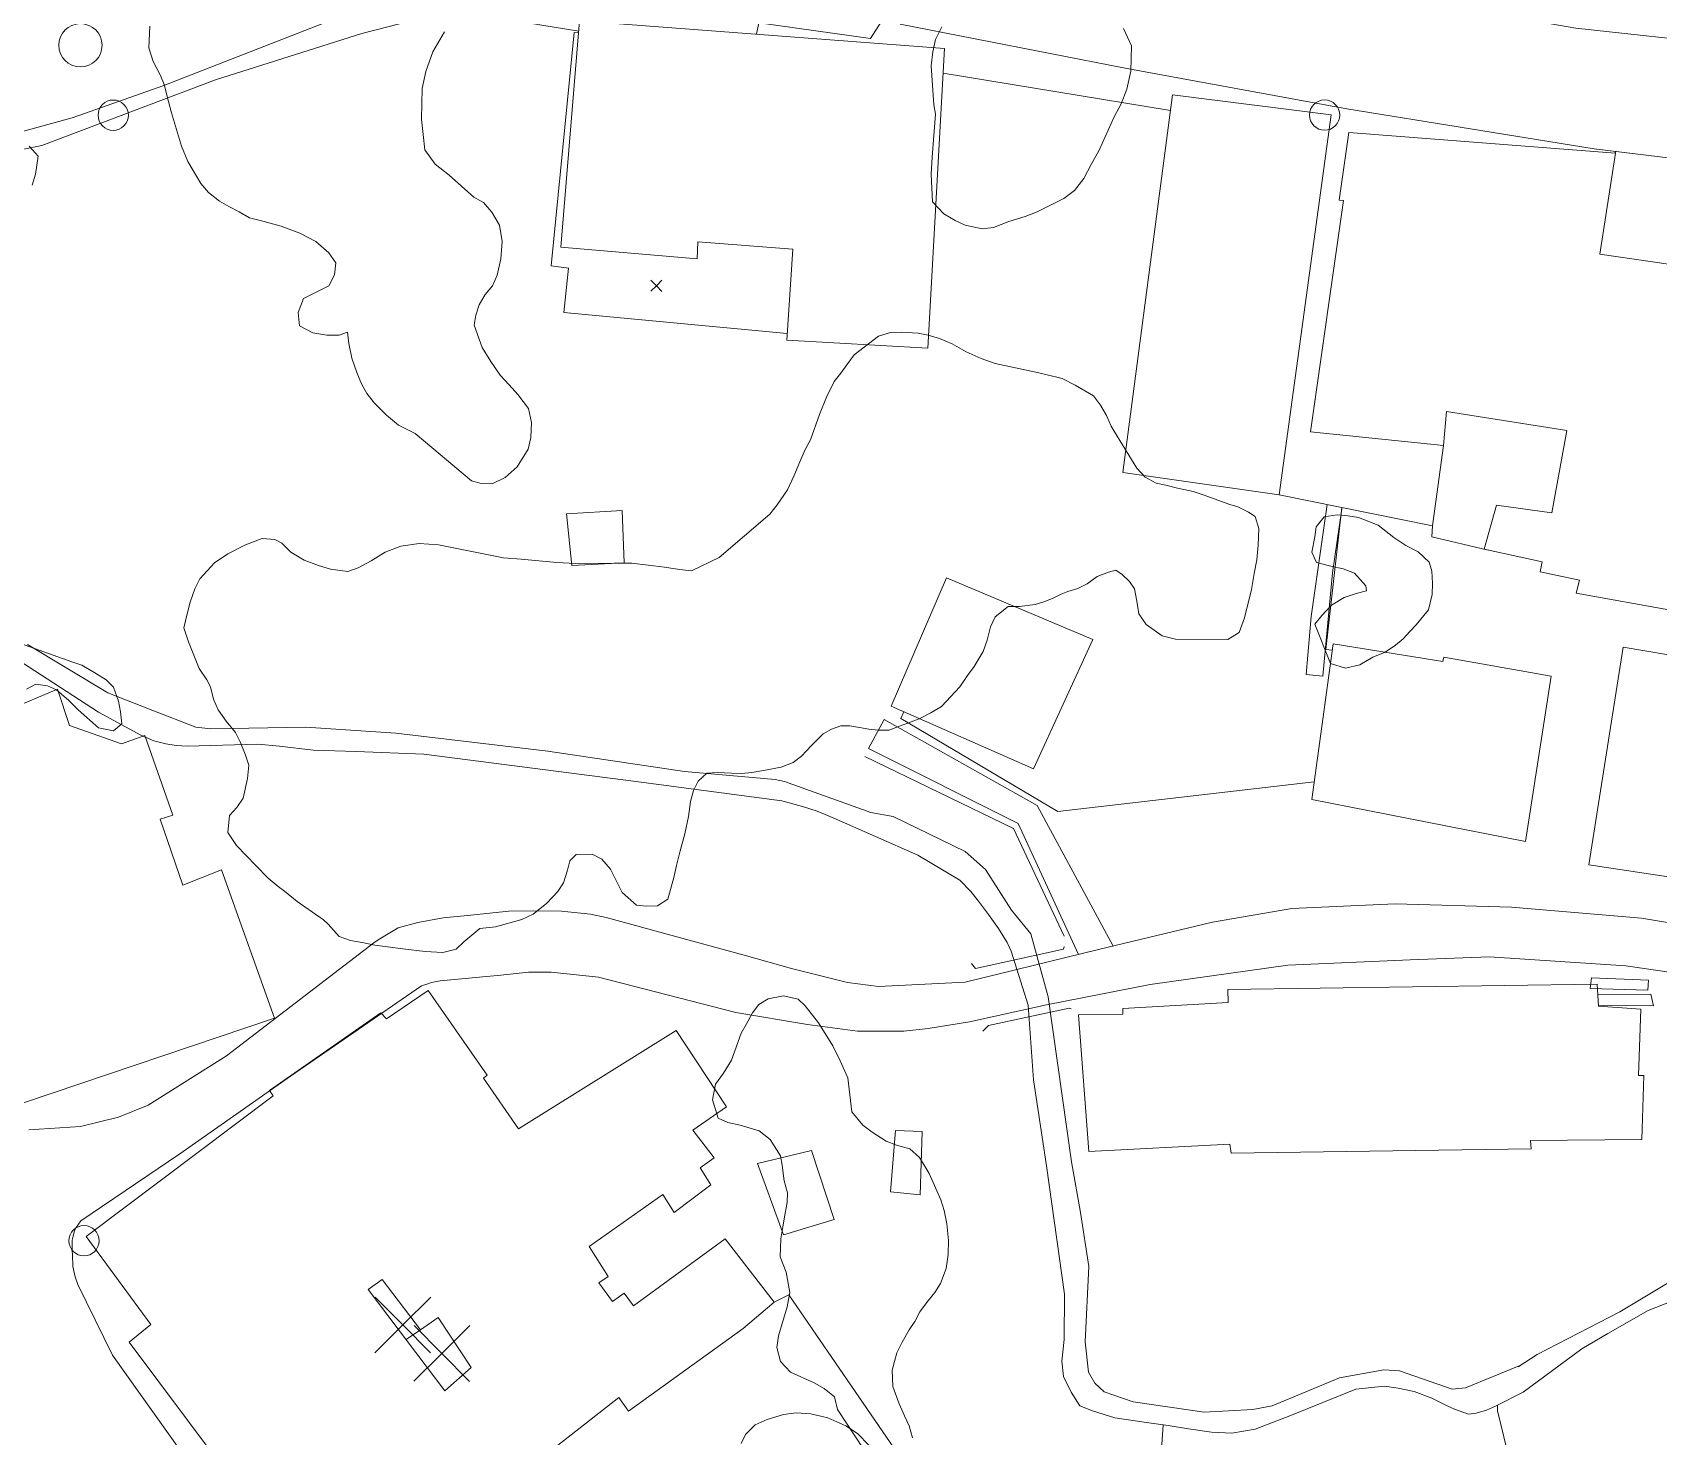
# Model space of a CAD drawing. Header units: metres. Extents: x 4652992 to 4879070, y 2074171 to 2309877.
# Drawn here: x 4654410.6 to 4654493.2, y 2308256 to 2308327.3 of the extents above; entities that cross this region are included whole.
import ezdxf

# ---------------------------------------------------------------- set-up
doc = ezdxf.new("R2010")
doc.units = ezdxf.units.M
doc.header["$MEASUREMENT"] = 0
doc.linetypes.add('DGN Style 2', pattern=[66.27138, 39.762828, -26.508552])
doc.linetypes.add('DGN Style 3', pattern=[92.779933, 66.271381, -26.508552])
for name, color, linetype, lineweight in [('Level 1', 2, 'Continuous', 0), ('Level 18', 5, 'Continuous', 0), ('Level 19', 38, 'DGN Style 3', 0), ('Level 2', 6, 'Continuous', 0), ('Level 28', 5, 'Continuous', 0), ('Level 30', 5, 'Continuous', 0), ('Level 31', 38, 'Continuous', 0), ('Level 35', 4, 'Continuous', 0), ('Level 37', 3, 'Continuous', 0), ('Level 39', 9, 'Continuous', 0), ('Level 40', 1, 'Continuous', 0), ('Level 45', 9, 'Continuous', 0), ('Level 54', 30, 'DGN Style 2', 0), ('Level 61', 4, 'Continuous', 0), ('Level 62', 4, 'Continuous', 0), ('Level 63', 3, 'Continuous', 0), ('Level 9', 6, 'Continuous', 0)]:
    doc.layers.add(name, color=color, linetype=linetype, lineweight=lineweight)

# ---------------------------------------------------------------- blocks, each defined once
blk = doc.blocks.new('POSTE_1')
at = {"layer": 'Level 61'}
blk.add_circle((-4.7e-05, -1.9e-05, -2.4e-05), 0.770001, dxfattribs=at)
blk = doc.blocks.new('AL_1')
at = {"layer": 'Level 45'}
blk.add_circle((2.1e-05, 1.3e-05, 3e-05), 1.100002, dxfattribs=at)
blk = doc.blocks.new('COTA_8')
at = {"layer": 'Level 63', "ltscale": 0.2}
for p, q in [((-4.5e-05, 0.000125, -0.000135), (-1.419567, -1.408332, -0.000135)), ((-1.408502, 1.419647, -0.000135), (-4.5e-05, 0.000125, -0.000135)), ((1.419477, 1.408582, -0.000135), (-4.5e-05, 0.000125, -0.000135)), ((-4.5e-05, 0.000125, -0.000135), (1.408412, -1.419397, -0.000135))]:
    blk.add_line(p, q, dxfattribs=at)
blk = doc.blocks.new('COTA_10')
at = {"layer": 'Level 39'}
for p, q in [((-1.408444, 1.419518, 3.9e-05), (1.3e-05, -4e-06, 3.9e-05)), ((1.419535, 1.408453, 3.9e-05), (1.3e-05, -4e-06, 3.9e-05)), ((1.3e-05, -4e-06, 3.9e-05), (-1.419509, -1.408461, 3.9e-05)), ((1.3e-05, -4e-06, 3.9e-05), (1.40847, -1.419526, 3.9e-05))]:
    blk.add_line(p, q, dxfattribs=at)

msp = doc.modelspace()

# ---------------------------------------------------------------- linework, layer by layer
at = {"layer": 'Level 1'}
for points in [[(4654480.702823, 2308228.597108, 1338.96834), (4654483.005941, 2308235.2094, 1337.90834), (4654485.690096, 2308242.088822, 1336.94834), (4654486.463553, 2308245.049166, 1336.42834), (4654486.661526, 2308246.207609, 1336.14834), (4654486.767311, 2308247.924126, 1336.06834), (4654486.701715, 2308249.707642, 1336.06834), (4654485.517423, 2308255.319167, 1335.90834), (4654485.030638, 2308257.330182, 1334.80834), (4654485.023716, 2308257.62192, 1334.40834)], [(4654469.031178, 2308235.574856, 1341.804459), (4654468.023043, 2308240.618798, 1338.984459), (4654467.651679, 2308243.595794, 1337.484459), (4654467.525287, 2308246.076259, 1336.664459), (4654467.677832, 2308251.396235, 1335.104459), (4654468.035167, 2308256.620078, 1334.21521)]]:
    msp.add_polyline3d(points, dxfattribs=at)
at = {"layer": 'Level 18', "color": 30}
for points in [[(4654438.935502, 2308335.321502, 1338.295806), (4654445.561762, 2308334.543888, 1339.118796), (4654461.002048, 2308332.693297, 1340.315642), (4654475.330747, 2308329.931302, 1341.175642), (4654489.005995, 2308327.54099, 1341.915642), (4654496.771142, 2308326.700322, 1342.495642), (4654502.102105, 2308326.516146, 1342.955642), (4654503.891824, 2308326.850697, 1343.235642), (4654506.2825, 2308327.942988, 1343.755642), (4654507.317644, 2308328.903663, 1343.955642), (4654507.712504, 2308329.285796, 1344.135642), (4654508.235772, 2308330.261938, 1344.195642), (4654508.388737, 2308330.897329, 1344.315642), (4654508.434962, 2308331.400062, 1344.395642), (4654508.450368, 2308332.049121, 1344.435642), (4654508.405099, 2308332.850846, 1344.535642), (4654505.964445, 2308340.118457, 1346.116663), (4654502.177823, 2308347.855563, 1347.293845), (4654498.106123, 2308358.157361, 1348.349607), (4654496.64682, 2308364.276012, 1348.806929), (4654496.08148, 2308367.650608, 1349.353385)], [(4654431.209538, 2308330.080426, 1337.546035), (4654417.267125, 2308324.629242, 1335.196035), (4654412.60824, 2308323.002034, 1334.676035), (4654409.83243, 2308322.229518, 1334.476035)], [(4654500.082498, 2308320.181635, 1342.676035), (4654489.942679, 2308321.415501, 1341.836035), (4654477.371346, 2308323.444172, 1341.266035), (4654466.116481, 2308325.523848, 1340.616035), (4654454.67101, 2308327.751926, 1339.956035)], [(4654428.156847, 2308281.247108, 1337.414571), (4654429.168358, 2308281.862779, 1337.414571), (4654430.173147, 2308282.130832, 1337.444571), (4654431.458983, 2308282.362618, 1337.484571), (4654432.703622, 2308282.479027, 1337.474571), (4654434.794241, 2308282.710975, 1337.494571), (4654436.023356, 2308282.722081, 1337.474571), (4654437.464711, 2308282.703741, 1337.464571), (4654438.939497, 2308282.554215, 1337.324571), (4654439.745471, 2308282.383481, 1337.284571), (4654446.868335, 2308280.432484, 1336.284571)], [(4654410.414913, 2308271.594657, 1336.966035), (4654413.037913, 2308271.767727, 1337.066035), (4654414.960433, 2308272.236356, 1337.166035), (4654416.47966, 2308272.860123, 1337.326035), (4654420.447319, 2308275.352324, 1337.476035), (4654427.93227, 2308281.097365, 1337.396035), (4654428.156847, 2308281.247108, 1337.414571)], [(4654446.33485, 2308277.567001, 1336.374571), (4654439.355134, 2308279.348902, 1337.268937), (4654436.950192, 2308279.60239, 1337.358937), (4654435.788988, 2308279.615679, 1337.388937), (4654434.393601, 2308279.453639, 1337.398937), (4654431.306853, 2308279.168986, 1337.488937), (4654430.871923, 2308279.074964, 1337.538937), (4654430.635054, 2308278.993281, 1337.558937), (4654430.350125, 2308278.906266, 1337.578937), (4654423.702336, 2308274.322122, 1337.603512), (4654418.073899, 2308270.375519, 1337.549822), (4654413.053501, 2308266.971277, 1337.299822), (4654412.816329, 2308266.64145, 1337.299822), (4654412.726326, 2308266.482117, 1337.299822), (4654412.654828, 2308266.194759, 1337.329822), (4654412.617958, 2308265.993144, 1337.329822), (4654412.601835, 2308265.779378, 1337.339822), (4654412.613322, 2308265.443415, 1337.349822), (4654412.620334, 2308265.26353, 1337.379822), (4654412.648981, 2308264.652455, 1337.479822), (4654412.754496, 2308264.141444, 1337.569822), (4654412.899565, 2308263.738401, 1337.649822), (4654414.660117, 2308260.154264, 1338.079822), (4654418.209765, 2308255.159519, 1338.379822)]]:
    msp.add_polyline3d(points, dxfattribs=at)
at = {"layer": 'Level 19', "linetype": 'DGN Style 3'}
for points in [[(4654500.004666, 2308281.066612, 1337.523396), (4654492.345795, 2308282.355942, 1337.296345), (4654485.740744, 2308282.913579, 1336.843811), (4654479.819122, 2308283.083592, 1336.530942), (4654474.581458, 2308282.838248, 1336.014857), (4654470.551774, 2308282.146494, 1335.782935), (4654464.817473, 2308280.770501, 1335.721695), (4654457.97596, 2308279.105208, 1335.630739), (4654453.583176, 2308278.880137, 1335.66814), (4654451.997119, 2308279.081021, 1335.72814), (4654449.16439, 2308279.790571, 1335.961415), (4654446.868335, 2308280.432484, 1336.284571)], [(4654493.981081, 2308279.574987, 1337.283022), (4654491.551496, 2308279.935111, 1337.193022), (4654484.619534, 2308280.382188, 1336.763022), (4654480.580126, 2308280.239332, 1336.563022), (4654474.373749, 2308279.959449, 1336.013022), (4654467.386096, 2308278.977712, 1335.753022), (4654462.106116, 2308277.943175, 1335.658022), (4654458.206191, 2308277.088777, 1335.638022), (4654456.104163, 2308276.742319, 1335.693022), (4654454.86941, 2308276.604139, 1335.658022), (4654453.741072, 2308276.61032, 1335.668022), (4654452.511983, 2308276.602914, 1335.688022), (4654449.973384, 2308276.946722, 1335.923022), (4654446.33485, 2308277.567001, 1336.348022)]]:
    msp.add_polyline3d(points, dxfattribs=at)
at = {"layer": 'Level 2'}
for points in [[(4654477.833245, 2308258.433518, 1334.611475), (4654474.472664, 2308257.082637, 1334.53), (4654472.716787, 2308256.39575, 1334.43), (4654471.521046, 2308256.188539, 1334.41), (4654470.489113, 2308256.250342, 1334.3), (4654469.331324, 2308256.415088, 1334.27), (4654468.300263, 2308256.584894, 1334.22), (4654467.193297, 2308256.731813, 1334.2), (4654465.592066, 2308256.982478, 1334.14), (4654464.447364, 2308257.325211, 1334.13), (4654463.801506, 2308257.590441, 1334.11), (4654463.373115, 2308258.277611, 1334.11), (4654462.982021, 2308259.075478, 1334.1), (4654462.892154, 2308259.848142, 1334.1), (4654463.011683, 2308260.945003, 1334.1), (4654463.028911, 2308263.258314, 1334.1), (4654462.120017, 2308269.766876, 1334), (4654461.454958, 2308274.145289, 1333.91), (4654461.179683, 2308277.924344, 1333.79), (4654460.310683, 2308280.670752, 1333.67), (4654460.110447, 2308281.12007, 1333.61), (4654459.676384, 2308281.826248, 1333.6), (4654459.162271, 2308282.537297, 1333.59), (4654458.652302, 2308283.220589, 1333.54), (4654458.268843, 2308283.701683, 1333.47), (4654457.712851, 2308284.27579, 1333.36), (4654455.57985, 2308285.552341, 1333), (4654451.273257, 2308287.452883, 1332.89), (4654450.459009, 2308287.783369, 1332.84), (4654449.709543, 2308288.021504, 1332.81), (4654448.663432, 2308288.311087, 1332.8), (4654441.134313, 2308289.310438, 1332.7), (4654430.471699, 2308290.678705, 1332.7), (4654427.032658, 2308290.81279, 1332.7), (4654424.856937, 2308290.881899, 1332.7), (4654423.14671, 2308291.078726, 1332.7), (4654422.036145, 2308291.189712, 1332.7), (4654418.464469, 2308291.083999, 1332.68), (4654417.892156, 2308291.11979, 1332.63), (4654417.364226, 2308291.202257, 1332.63), (4654416.757856, 2308291.352694, 1332.63), (4654416.095756, 2308291.64872, 1332.58), (4654413.950868, 2308292.81631, 1332), (4654409.415277, 2308295.759366, 1331.98)], [(4654486.212602, 2308259.648421, 1334.812468), (4654483.400481, 2308258.492025, 1334.656638), (4654482.722327, 2308258.42887, 1334.656638), (4654480.050658, 2308259.354381, 1334.640624), (4654479.258188, 2308259.410471, 1334.640624), (4654476.992745, 2308259.010753, 1334.587384), (4654473.580175, 2308257.579748, 1334.491597), (4654472.601598, 2308257.396968, 1334.491597), (4654470.116967, 2308257.266891, 1334.294975), (4654466.521314, 2308257.790233, 1334.184178), (4654465.042101, 2308258.299834, 1334.184178), (4654464.571366, 2308258.738281, 1334.105919), (4654464.253498, 2308259.290507, 1334.105919), (4654464.081599, 2308260.829695, 1334.105919), (4654464.257536, 2308264.655358, 1334.092579), (4654463.835662, 2308267.39733, 1334.039314), (4654463.385125, 2308269.979619, 1334), (4654462.196696, 2308278.357297, 1333.763084), (4654461.321106, 2308281.54755, 1333.609351), (4654460.332824, 2308282.749295, 1333.609351), (4654459.01687, 2308284.827476, 1333.528122), (4654457.978768, 2308285.734469, 1333), (4654454.318399, 2308287.506211, 1332.94573), (4654453.184148, 2308287.720994, 1332.94573), (4654448.809043, 2308289.288501, 1332.80256), (4654448.330942, 2308289.389492, 1332.80256), (4654443.71577, 2308289.805658, 1332.736358), (4654436.778138, 2308290.834447, 1332.7), (4654429.053749, 2308291.748968, 1332.7), (4654424.476818, 2308292.047745, 1332.7), (4654419.657886, 2308291.958412, 1332.688138), (4654418.890601, 2308292.055325, 1332.688138), (4654416.707987, 2308292.893153, 1332.577143), (4654414.422938, 2308293.793058, 1332), (4654410.345416, 2308296.254631, 1331.982125)], [(4654496.554744, 2308266.0642, 1335.366437), (4654496.391295, 2308265.64208, 1335.366437), (4654495.887922, 2308265.125751, 1335.366437), (4654495.310369, 2308264.802472, 1335.366437), (4654491.236969, 2308262.356306, 1335), (4654487.044371, 2308260.182958, 1334.812468), (4654486.072862, 2308259.558617, 1334.812468)], [(4654495.108349, 2308262.671786, 1335.055283), (4654494.771694, 2308263.016605, 1335), (4654493.936507, 2308262.918107, 1334.97), (4654492.681655, 2308262.423724, 1334.95), (4654490.635023, 2308261.255506, 1334.87), (4654489.310128, 2308260.47259, 1334.840624)], [(4654489.310128, 2308260.47259, 1334.840624), (4654486.32922, 2308258.278096, 1334.770624), (4654484.925458, 2308257.572533, 1334.710624), (4654484.465066, 2308257.363154, 1334.710624), (4654483.943911, 2308257.218542, 1334.670624), (4654483.546192, 2308257.160982, 1334.640624), (4654482.84158, 2308257.409713, 1334.640624), (4654482.392216, 2308257.623217, 1334.640624), (4654481.697307, 2308257.978723, 1334.640624), (4654480.790415, 2308258.307726, 1334.640624), (4654479.98294, 2308258.483914, 1334.640624), (4654479.279972, 2308258.58775, 1334.640624), (4654477.833245, 2308258.433518, 1334.611475)]]:
    msp.add_polyline3d(points, dxfattribs=at)
at = {"layer": 'Level 28'}
msp.add_line((4654462.979264, 2308280.804277, 1335.60021), (4654463.015244, 2308280.878143, 1335.62021), dxfattribs=at)
for points in [[(4654463.009963, 2308280.915014, 1335.65521), (4654462.970337, 2308280.772073, 1335.64521), (4654458.500498, 2308279.794358, 1335.67521), (4654458.30325, 2308280.04957, 1335.67021)], [(4654458.873817, 2308276.60705, 1335.75021), (4654459.163688, 2308276.890996, 1335.71021), (4654463.26797, 2308277.771539, 1335.71021), (4654463.367095, 2308277.742777, 1335.71021)]]:
    msp.add_polyline3d(points, dxfattribs=at)
at = {"layer": 'Level 30', "color": 1}
for points in [[(4654438.389827, 2308327.929421, 1343.330306), (4654456.933635, 2308326.514246, 1343.270306), (4654456.077275, 2308311.297152, 1343.280306), (4654448.916576, 2308311.699058, 1343.340306), (4654449.225242, 2308316.32652, 1343.460306), (4654444.393071, 2308316.704629, 1343.470306), (4654444.364597, 2308315.838453, 1343.370306), (4654437.432119, 2308316.431162, 1343.320306), (4654438.389827, 2308327.929421, 1343.330306)], [(4654475.526514, 2308307.041675, 1343.929491), (4654477.202692, 2308318.805187, 1343.969491), (4654476.98239, 2308318.821232, 1343.959491), (4654477.475678, 2308322.241721, 1343.899491), (4654491.014841, 2308321.195546, 1346.889491), (4654490.227816, 2308316.078649, 1347.119491), (4654496.393888, 2308315.169101, 1347.239491)], [(4654493.915174, 2308297.977096, 1347.129491), (4654489.021768, 2308298.846892, 1347.069491), (4654489.187091, 2308299.518374, 1346.959491), (4654487.187951, 2308299.935066, 1344.729491), (4654487.302524, 2308300.448358, 1344.849491), (4654484.348445, 2308301.083122, 1343.889491), (4654484.973772, 2308303.331236, 1343.419491), (4654487.782037, 2308302.942469, 1346.739491), (4654488.543006, 2308307.112555, 1346.919491), (4654482.426882, 2308308.072942, 1346.669491), (4654482.289571, 2308306.351009, 1344.279491), (4654475.526514, 2308307.041675, 1343.929491)], [(4654487.745619, 2308294.6419, 1341.800306), (4654486.446374, 2308286.246576, 1341.260306), (4654481.445735, 2308287.222517, 1341.060306), (4654475.588458, 2308288.372428, 1339.520306), (4654476.66933, 2308296.276925, 1339.790306), (4654482.252452, 2308295.384652, 1341.700306), (4654482.292801, 2308295.598622, 1341.710306), (4654487.745619, 2308294.6419, 1341.800306)], [(4654410.131839, 2308272.97018, 1338.589491), (4654404.192643, 2308290.555245, 1337.549491), (4654403.616953, 2308290.27514, 1337.499491), (4654402.307215, 2308294.209143, 1336.809491), (4654405.738097, 2308295.322616, 1336.629491), (4654406.877161, 2308291.8886, 1337.779491), (4654411.871712, 2308293.985217, 1337.879491), (4654412.471934, 2308292.141883, 1337.999491), (4654415.109697, 2308291.204547, 1337.739491), (4654416.307946, 2308291.623409, 1337.399491), (4654417.71733, 2308287.575536, 1337.669491), (4654417.072727, 2308287.37187, 1337.819491), (4654418.238702, 2308284.024926, 1338.669491), (4654420.200754, 2308284.800023, 1338.219491), (4654422.885781, 2308277.266023, 1338.239491), (4654410.131839, 2308272.97018, 1338.589491)], [(4654425.800704, 2308247.057933, 1341.070306), (4654415.505278, 2308260.812028, 1341.070306), (4654416.608292, 2308261.705948, 1341.340306), (4654413.317492, 2308266.181608, 1340.860306), (4654422.819771, 2308273.319943, 1342.550306), (4654422.631727, 2308273.589715, 1342.510306), (4654428.29621, 2308277.544684, 1342.300306), (4654428.577136, 2308277.239943, 1342.310306), (4654430.696457, 2308278.670413, 1342.270306), (4654433.687826, 2308274.380729, 1342.910306), (4654433.512654, 2308274.21841, 1342.920306), (4654435.281042, 2308271.644054, 1343.270306), (4654443.298391, 2308276.650428, 1340.170306), (4654445.853345, 2308272.767362, 1338.980306), (4654444.145359, 2308271.587298, 1338.980306), (4654445.226978, 2308270.177878, 1342.160306), (4654444.520072, 2308269.675595, 1342.130306), (4654445.054847, 2308268.80348, 1341.070306), (4654443.198946, 2308267.409331, 1341.100306), (4654442.624664, 2308268.3128, 1342.280306), (4654438.884465, 2308265.676185, 1342.000306), (4654439.846604, 2308264.146343, 1340.280306), (4654439.367327, 2308263.833627, 1340.470306), (4654440.069842, 2308262.880047, 1340.370306), (4654440.657968, 2308263.300098, 1340.220306), (4654441.127157, 2308262.656532, 1340.290306), (4654445.790121, 2308266.071825, 1339.190306), (4654448.283024, 2308262.853599, 1338.800306), (4654446.702792, 2308261.516183, 1340.280306), (4654440.876525, 2308257.319391, 1341.100306), (4654440.380079, 2308258.014723, 1341.200306), (4654429.371946, 2308249.385237, 1342.220306)], [(4654464.256593, 2308270.493031, 1338.570306), (4654463.736827, 2308277.443472, 1338.640306), (4654465.983762, 2308277.467966, 1338.960306), (4654465.988142, 2308277.767124, 1338.960306), (4654471.336404, 2308278.066139, 1340.100306), (4654471.319547, 2308278.72374, 1340.080306), (4654490.097073, 2308279.003824, 1341.980306), (4654490.149359, 2308277.877052, 1341.780306), (4654492.312683, 2308277.734577, 1339.050306), (4654492.189806, 2308274.351924, 1339.190306), (4654492.454728, 2308274.357399, 1341.370306), (4654492.352184, 2308271.101248, 1341.680306), (4654486.696551, 2308271.059663, 1342.310306), (4654486.74014, 2308270.627238, 1342.320306), (4654471.498748, 2308270.414214, 1339.870306), (4654471.423016, 2308270.876527, 1339.780306), (4654464.256593, 2308270.493031, 1338.570306)], [(4654431.550551, 2308258.340306, 1341.060306), (4654427.656933, 2308263.492404, 1341.060306), (4654428.368255, 2308264.004248, 1341.030306), (4654430.310899, 2308261.444484, 1340.770306), (4654431.210596, 2308262.070506, 1340.750306), (4654432.887023, 2308259.536259, 1340.740306), (4654431.550551, 2308258.340306, 1341.060306)]]:
    msp.add_polyline3d(points, dxfattribs=at)
for points in [[(4654468.512416, 2308324.162302, 1346.789491), (4654476.571491, 2308323.141512, 1346.759491), (4654473.940947, 2308303.843056, 1346.439491), (4654465.984938, 2308304.980221, 1346.569491)], [(4654461.454948, 2308289.931617, 1338.710306), (4654454.213299, 2308293.121449, 1338.890306), (4654457.030544, 2308299.63621, 1339.270306), (4654464.470189, 2308296.497162, 1339.070306)], [(4654496.526022, 2308284.024858, 1344.150306), (4654489.670937, 2308285.064068, 1344.180306), (4654491.404486, 2308296.114339, 1344.350306), (4654498.211132, 2308294.962627, 1344.280306)], [(4654447.430463, 2308269.8845, 1339.670306), (4654450.167409, 2308270.543936, 1339.150306), (4654451.323317, 2308267.052164, 1339.290306), (4654448.753617, 2308266.272684, 1339.540306)]]:
    msp.add_3dface(points, dxfattribs=at)
at = {"layer": 'Level 31'}
msp.add_3dface([(4654454.435043, 2308271.569537, 1335.715583), (4654455.790344, 2308271.515162, 1335.615583), (4654455.685714, 2308268.30344, 1337.035583), (4654454.17777, 2308268.444428, 1336.995583)], dxfattribs=at)
at = {"layer": 'Level 35'}
for p, q in [((4654468.40784, 2308323.368632, 1342.592809), (4654456.863702, 2308325.27156, 1342.292809)), ((4654430.310899, 2308261.444484, 1340.770306), (4654429.582243, 2308260.944802, 1341.060306))]:
    msp.add_line(p, q, dxfattribs=at)
at = {"layer": 'Level 35', "extrusion": (-0.0238549708147095, -0.0615021422478926, 0.9978218412453946), "elevation": -251656.97329, "flags": 128}
msp.add_lwpolyline([(3504744.933903, 3826986.780881), (3504752.758951, 3826988.14521), (3504751.810597, 3826992.149853)], dxfattribs=at)
at = {"layer": 'Level 35', "extrusion": (0.0069204404923321, -0.0004042638505047, 0.9999759717483874), "elevation": 32621.17787, "flags": 128}
msp.add_lwpolyline([(4654360.973707, 2308315.658755), (4654360.940861, 2308315.096473), (4654363.79115, 2308314.416836)], dxfattribs=at)
at = {"layer": 'Level 35', "extrusion": (-0.0552939688596718, -0.0296190910256885, 0.9980307041642345), "elevation": -324399.966084, "flags": 128}
msp.add_lwpolyline([(163037.830554, 5182699.506592), (163031.790575, 5182699.825432), (163025.008298, 5182694.883405)], dxfattribs=at)
at = {"layer": 'Level 37', "extrusion": (0.3110964792765201, -0.2441724355186745, 0.9184763482608754), "elevation": 885598.295139, "flags": 128}
msp.add_lwpolyline([(4689539.753398, -2053376.563919), (4689533.580178, -2053380.710822), (4689533.743274, -2053381.014253)], dxfattribs=at)
at = {"layer": 'Level 37'}
for points in [[(4654438.344926, 2308327.390331, 1341.705477), (4654431.884416, 2308328.452764, 1341.525477), (4654427.327845, 2308327.281431, 1339.545477), (4654419.892929, 2308324.923293, 1337.365477), (4654411.074106, 2308321.587953, 1336.005477), (4654408.468633, 2308321.071795, 1335.745477), (4654402.350211, 2308320.371786, 1335.605477), (4654400.768866, 2308319.839592, 1335.865477), (4654399.492063, 2308318.994662, 1335.805477), (4654398.940171, 2308318.259271, 1335.745477), (4654398.417073, 2308317.161207, 1335.685477), (4654397.685367, 2308315.471859, 1335.585477), (4654397.277299, 2308313.837776, 1335.565477), (4654397.084663, 2308312.685011, 1335.625477), (4654397.078541, 2308311.601139, 1335.665477), (4654397.560903, 2308309.064778, 1335.705477), (4654402.168341, 2308295.327438, 1335.785477), (4654402.665164, 2308294.325314, 1335.735583)], [(4654475.712667, 2308289.280774, 1337.769026), (4654462.694445, 2308287.759112, 1337.469026), (4654454.713599, 2308292.496545, 1336.829026), (4654454.862919, 2308292.835301, 1336.829026)], [(4654435.502938, 2308244.404186, 1339.932927), (4654436.184229, 2308245.999852, 1339.952927), (4654455.596283, 2308246.313688, 1339.172927), (4654457.25106, 2308249.212296, 1338.612927), (4654454.764607, 2308254.864877, 1337.852927), (4654449.02696, 2308263.22179, 1338.112927), (4654448.283024, 2308262.853599, 1338.052927)]]:
    msp.add_polyline3d(points, dxfattribs=at)
at = {"layer": 'Level 40', "color": 3}
for points in [[(4654430.02822, 2308306.962911, 1345.720038), (4654429.189307, 2308307.388197, 1345.680038), (4654428.583401, 2308307.887499, 1345.600038), (4654427.973244, 2308308.511227, 1345.520038), (4654427.581293, 2308308.995953, 1345.440038), (4654427.314322, 2308309.485004, 1345.320038), (4654427.066406, 2308310.062649, 1345.200038), (4654426.82059, 2308310.794252, 1345.040038), (4654426.670097, 2308311.536483, 1344.960038), (4654426.606477, 2308312.105852, 1344.880038), (4654426.170119, 2308311.951518, 1344.520038), (4654425.551564, 2308311.959416, 1344.120038), (4654424.833433, 2308312.081114, 1344.000038), (4654424.166113, 2308312.439061, 1343.960038), (4654424.09189, 2308313.103325, 1344.080038), (4654424.369305, 2308313.816402, 1344.200038), (4654425.172103, 2308314.232568, 1344.400038), (4654425.657173, 2308314.469195, 1344.480038), (4654425.932489, 2308315.028313, 1344.920038), (4654426.000202, 2308315.63154, 1344.960038), (4654425.644259, 2308316.139496, 1344.960038), (4654424.991742, 2308316.710463, 1344.880038), (4654424.182486, 2308317.129447, 1344.800038), (4654423.235546, 2308317.485043, 1344.640038), (4654422.299209, 2308317.745743, 1344.520038), (4654421.623439, 2308317.920202, 1344.480038), (4654421.098055, 2308318.217112, 1344.440038), (4654420.56632, 2308318.484491, 1344.440038), (4654420.100251, 2308318.768799, 1344.440038), (4654419.540958, 2308319.196436, 1344.440038), (4654419.142655, 2308319.65163, 1344.240038), (4654418.485832, 2308320.779364, 1343.320038), (4654418.157395, 2308321.559402, 1342.880038), (4654417.650907, 2308323.241928, 1342.320038), (4654417.498314, 2308323.830201, 1341.960038), (4654417.277903, 2308324.679929, 1341.600038), (4654417.099906, 2308325.150077, 1341.440038), (4654416.722756, 2308325.847822, 1341.320038), (4654416.500246, 2308326.543592, 1341.320038), (4654416.550951, 2308327.644524, 1341.320038)], [(4654431.531861, 2308327.364381, 1346.120038), (4654430.940969, 2308326.34734, 1346.120038), (4654430.570383, 2308325.345253, 1346.120038), (4654430.386192, 2308324.488847, 1346.040038), (4654430.358846, 2308322.919742, 1345.880038), (4654430.522147, 2308321.371892, 1345.800038), (4654431.047584, 2308320.642641, 1345.680038), (4654431.765768, 2308320.088603, 1345.640038), (4654433.011488, 2308318.959271, 1345.640038), (4654433.513566, 2308318.698193, 1345.600038), (4654433.935175, 2308318.207167, 1345.520038), (4654434.318675, 2308317.538953, 1345.520038), (4654434.450114, 2308316.708129, 1345.520038), (4654434.384553, 2308315.826519, 1345.520038), (4654434.206714, 2308314.999644, 1345.480038), (4654433.967408, 2308314.463755, 1345.480038), (4654433.592517, 2308314.018435, 1345.440038), (4654433.293895, 2308313.495149, 1345.440038), (4654433.120255, 2308312.976189, 1345.440038), (4654433.041939, 2308312.467857, 1345.440038), (4654433.448799, 2308311.33147, 1345.680038), (4654433.885263, 2308310.621122, 1345.760038), (4654434.357736, 2308309.934005, 1345.880038), (4654434.809003, 2308309.436677, 1345.960038), (4654435.260269, 2308308.93935, 1346.000038), (4654435.792057, 2308308.23963, 1346.040038), (4654435.948901, 2308307.526931, 1346.000038), (4654435.908746, 2308306.763445, 1346.000038), (4654435.781718, 2308306.17282, 1346.000038), (4654435.216233, 2308305.273904, 1346.000038), (4654434.601982, 2308304.725036, 1346.000038), (4654433.943219, 2308304.40179, 1346.000038), (4654433.39033, 2308304.426618, 1346.040038), (4654432.892504, 2308304.563269, 1346.040038), (4654430.02822, 2308306.962911, 1345.720038)], [(4654466.024711, 2308327.539846, 1344.720038), (4654466.423067, 2308326.652311, 1344.800038), (4654466.393568, 2308325.36159, 1344.880038), (4654466.196675, 2308324.446122, 1344.920038), (4654465.912909, 2308323.703514, 1345.000038), (4654465.552873, 2308323.038873, 1345.080038), (4654464.786242, 2308321.348914, 1345.160038), (4654464.383846, 2308320.631512, 1345.160038), (4654464.011107, 2308319.907808, 1345.200038), (4654463.538793, 2308319.297903, 1345.200038), (4654462.985957, 2308318.89039, 1345.240038), (4654461.632422, 2308318.220668, 1345.240038), (4654461.02237, 2308317.979714, 1345.240038), (4654460.192014, 2308317.723807, 1345.240038), (4654459.414621, 2308317.425766, 1345.240038), (4654458.842678, 2308317.362, 1345.240038), (4654457.982611, 2308317.544735, 1345.240038), (4654457.474182, 2308317.776281, 1345.240038), (4654456.895834, 2308318.115325, 1345.240038), (4654456.315335, 2308318.732752, 1345.240038), (4654456.245258, 2308320.137272, 1345.200038), (4654456.304467, 2308320.989351, 1345.200038), (4654456.465192, 2308323.178612, 1345.160038)], [(4654456.465192, 2308323.178612, 1345.160038), (4654456.382518, 2308323.659388, 1345.040038), (4654456.248822, 2308325.633277, 1344.840038), (4654456.34194, 2308326.354629, 1344.760038), (4654456.47532, 2308326.974785, 1344.760038), (4654456.799347, 2308327.616196, 1344.720038)], [(4654410.429198, 2308321.555633, 1336.947697), (4654410.878226, 2308321.04182, 1336.867697), (4654410.742983, 2308320.140266, 1336.827697), (4654410.571586, 2308319.57196, 1336.807697)], [(4654468.670961, 2308296.511818, 1342.400038), (4654467.985045, 2308296.687981, 1342.360038), (4654467.171125, 2308297.259378, 1342.340038), (4654466.800757, 2308297.813377, 1342.300038), (4654466.695456, 2308298.449183, 1342.360038), (4654466.586895, 2308299.070343, 1342.580038), (4654466.331248, 2308299.446641, 1343.020038), (4654465.96269, 2308299.800878, 1343.620038), (4654465.641711, 2308300.022328, 1344.280038), (4654465.263732, 2308299.918461, 1344.680038), (4654464.691087, 2308299.702516, 1344.720038), (4654464.174233, 2308299.32137, 1344.940038), (4654463.707978, 2308299.098196, 1345.240038), (4654463.195834, 2308298.946102, 1345.920038), (4654462.855532, 2308298.803569, 1346.280038), (4654462.422002, 2308298.58879, 1346.580038), (4654461.932803, 2308298.401156, 1346.900038), (4654461.53357, 2308298.271123, 1347.200038), (4654460.741505, 2308298.178403, 1347.580038), (4654460.17031, 2308298.176866, 1347.720038), (4654459.499728, 2308297.659623, 1347.740038), (4654459.261225, 2308297.142751, 1347.780038), (4654459.096506, 2308296.472199, 1347.780038), (4654458.889159, 2308295.887372, 1347.760038), (4654458.444638, 2308295.138138, 1347.680038), (4654458.094795, 2308294.675557, 1347.920038), (4654457.704134, 2308294.09894, 1348.080038), (4654456.772105, 2308293.100366, 1348.080038), (4654456.238827, 2308292.78405, 1348.080038), (4654455.643358, 2308292.465589, 1348.060038), (4654454.098836, 2308291.903667, 1347.820038), (4654453.557107, 2308291.895879, 1347.580038), (4654453.090611, 2308291.948818, 1347.260038), (4654452.615904, 2308292.034171, 1346.700038), (4654452.111731, 2308292.125775, 1346.200038), (4654451.661659, 2308292.113883, 1345.900038), (4654451.193713, 2308291.952414, 1345.720038), (4654450.768396, 2308291.70522, 1345.600038), (4654450.173167, 2308291.110646, 1345.580038), (4654449.667906, 2308290.573674, 1345.480038), (4654449.241018, 2308290.250129, 1345.340038), (4654448.635647, 2308290.025789, 1345.180038), (4654447.732362, 2308289.849303, 1345.020038), (4654447.138343, 2308289.745249, 1344.980038), (4654446.619558, 2308289.701922, 1344.960038), (4654446.113815, 2308289.717174, 1344.920038), (4654445.395293, 2308289.746886, 1344.820038), (4654444.847043, 2308289.709809, 1344.380038), (4654444.418585, 2308289.309913, 1343.960038), (4654444.175131, 2308288.840102, 1343.960038), (4654444.033236, 2308288.272066, 1343.640038), (4654443.925877, 2308287.512663, 1343.100038), (4654443.730243, 2308286.633953, 1342.860038), (4654443.508403, 2308285.776139, 1342.560038), (4654443.309388, 2308285.020841, 1342.360038), (4654443.175704, 2308284.420389, 1342.300038), (4654442.868969, 2308283.319857, 1342.300038), (4654442.343904, 2308282.971126, 1342.300038), (4654441.784181, 2308282.951819, 1342.280038), (4654441.273487, 2308283.014132, 1342.280038), (4654440.552794, 2308283.657775, 1342.320038), (4654439.952743, 2308284.843289, 1342.360038), (4654439.525133, 2308285.348082, 1342.360038), (4654439.024101, 2308285.592387, 1342.380038), (4654438.218874, 2308285.579143, 1342.580038), (4654437.901636, 2308285.263014, 1342.920038), (4654437.779304, 2308284.782848, 1343.040038), (4654437.573647, 2308284.136316, 1343.120038), (4654437.292516, 2308283.705171, 1343.440038), (4654436.730014, 2308283.118992, 1343.680038), (4654436.034917, 2308282.560939, 1343.680038), (4654435.463963, 2308282.283289, 1343.680038), (4654434.115677, 2308281.909794, 1343.680038), (4654433.323611, 2308281.817074, 1343.740038), (4654432.510773, 2308281.145964, 1343.820038), (4654432.121563, 2308280.783754, 1343.940038), (4654431.434317, 2308280.607454, 1344.140038), (4654430.550475, 2308280.656895, 1344.280038), (4654429.407965, 2308280.791877, 1344.320038), (4654427.985534, 2308280.986232, 1344.280038), (4654427.425691, 2308281.104981, 1344.200038), (4654426.756198, 2308281.216314, 1344.160038), (4654426.16846, 2308281.417663, 1344.160038), (4654425.613087, 2308282.041577, 1343.700038), (4654425.383765, 2308282.258923, 1343.160038), (4654424.823682, 2308282.653784, 1342.480038), (4654424.035966, 2308283.204286, 1342.260038), (4654423.395578, 2308283.723538, 1342.080038), (4654423.07786, 2308283.959634, 1341.600038), (4654422.571756, 2308284.389056, 1341.380038), (4654421.94272, 2308285.028595, 1341.120038), (4654420.963119, 2308286.03389, 1340.960038), (4654420.523917, 2308286.694509, 1341.060038), (4654420.609902, 2308287.565803, 1341.180038), (4654420.979429, 2308287.978199, 1341.220038), (4654421.299807, 2308288.44703, 1341.320038), (4654421.521526, 2308289.442901, 1341.340038), (4654421.579856, 2308290.120683, 1341.420038), (4654421.396061, 2308290.681117, 1341.400038), (4654421.148385, 2308291.301112, 1341.380038), (4654420.900829, 2308291.783051, 1341.360038), (4654420.427331, 2308292.358925, 1341.260038), (4654420.030758, 2308292.933818, 1341.200038), (4654419.796244, 2308293.474338, 1341.220038), (4654419.640224, 2308294.090228, 1341.320038), (4654419.458241, 2308294.450901, 1341.660038), (4654419.061667, 2308295.025795, 1341.660038), (4654418.515475, 2308296.383925, 1341.680038), (4654418.287362, 2308297.091791, 1341.780038), (4654418.44713, 2308297.809404, 1341.840038), (4654418.610279, 2308298.403606, 1341.840038), (4654418.83719, 2308299.076303, 1341.880038), (4654419.090426, 2308299.590049, 1341.920038), (4654419.840952, 2308300.397071, 1341.940038), (4654420.513225, 2308300.852608, 1341.980038), (4654421.41627, 2308301.305207, 1342.040038), (4654422.260504, 2308301.632249, 1342.060038), (4654422.898841, 2308301.588871, 1342.200038), (4654423.270539, 2308301.387336, 1342.580038), (4654423.725924, 2308300.937999, 1343.200038), (4654424.392396, 2308300.535908, 1343.680038), (4654425.11768, 2308300.259373, 1343.720038), (4654425.741404, 2308300.081064, 1343.440038), (4654426.623676, 2308299.955272, 1343.420038), (4654427.142341, 2308300.136656, 1343.500038), (4654427.79505, 2308300.504323, 1343.560038), (4654428.50826, 2308300.93584, 1343.680038), (4654429.301776, 2308301.242967, 1343.760038), (4654430.242738, 2308301.380787, 1343.860038), (4654431.214976, 2308301.312596, 1344.000038), (4654434.524884, 2308300.656539, 1344.440038), (4654435.420198, 2308300.589328, 1344.500038), (4654437.230511, 2308300.404719, 1344.540038), (4654438.176544, 2308300.357423, 1344.660038), (4654440.142155, 2308300.385262, 1344.980038), (4654441.050511, 2308300.376631, 1345.220038), (4654442.703715, 2308300.179337, 1345.820038), (4654443.461604, 2308300.049254, 1345.860038), (4654444.081947, 2308299.994356, 1345.860038), (4654445.480713, 2308300.663879, 1345.860038), (4654448.053271, 2308302.863492, 1345.860038), (4654448.435841, 2308303.334468, 1345.860038), (4654448.945813, 2308304.100493, 1345.860038), (4654449.270902, 2308304.798376, 1346.000038), (4654449.573046, 2308305.5318, 1346.000038), (4654449.849106, 2308306.148062, 1346.120038), (4654450.128546, 2308306.640913, 1346.360038), (4654450.584058, 2308307.924603, 1346.740038), (4654450.936802, 2308308.815998, 1346.920038), (4654451.328912, 2308309.607023, 1347.180038), (4654451.668974, 2308310.025669, 1347.380038), (4654451.964838, 2308310.453689, 1347.480038), (4654452.339196, 2308310.957081, 1347.480038), (4654453.583872, 2308311.904676, 1347.480038), (4654454.182722, 2308312.099725, 1347.480038), (4654454.739184, 2308312.104388, 1347.560038), (4654455.593561, 2308312.061196, 1347.620038), (4654456.094473, 2308311.954947, 1347.560038), (4654456.673999, 2308311.786013, 1347.540038), (4654457.322358, 2308311.510459, 1347.520038), (4654458.03629, 2308311.113638, 1347.500038), (4654458.792729, 2308310.769148, 1347.480038), (4654459.50654, 2308310.510384, 1347.480038), (4654461.569119, 2308310.072889, 1347.420038), (4654462.084764, 2308309.963515, 1347.300038), (4654462.903274, 2308309.759227, 1347.000038), (4654463.568057, 2308309.418841, 1346.880038), (4654464.494887, 2308308.869505, 1346.800038), (4654464.855354, 2308308.409627, 1346.720038), (4654465.152059, 2308307.871253, 1346.660038), (4654465.404567, 2308307.342254, 1346.620038), (4654465.707793, 2308306.83317, 1346.580038), (4654466.704298, 2308305.210819, 1346.580038), (4654467.123696, 2308304.738441, 1346.400038), (4654467.69187, 2308304.449221, 1346.120038), (4654468.178049, 2308304.346097, 1346.000038), (4654468.775569, 2308304.188683, 1345.740038), (4654469.320679, 2308304.07306, 1345.360038), (4654469.556403, 2308304.02306, 1344.920038), (4654470.114675, 2308303.827961, 1344.540038), (4654470.998758, 2308303.502407, 1344.540038), (4654471.427697, 2308303.350077, 1343.580038), (4654471.833691, 2308303.233288, 1342.920038), (4654472.375661, 2308302.964963, 1342.920038), (4654472.711373, 2308302.740387, 1342.600038), (4654472.900119, 2308302.132892, 1342.260038), (4654472.868114, 2308301.296158, 1342.220038), (4654472.793481, 2308300.545151, 1341.960038), (4654472.6697, 2308299.850578, 1341.720038), (4654472.519833, 2308299.038845, 1341.660038), (4654472.167571, 2308297.595224, 1341.660038), (4654471.894892, 2308296.855551, 1341.680038), (4654471.322368, 2308296.50155, 1341.740038), (4654468.670961, 2308296.511818, 1342.400038)], [(4654475.739046, 2308297.282442, 1341.140038), (4654476.097101, 2308297.712608, 1341.200038), (4654476.58437, 2308298.23806, 1341.220038), (4654477.228867, 2308298.638142, 1341.360038), (4654477.84571, 2308298.844712, 1341.500038), (4654478.369326, 2308298.979036, 1341.900038), (4654478.333099, 2308299.232108, 1342.340038), (4654477.766254, 2308299.873792, 1342.420038), (4654477.181777, 2308300.089786, 1342.420038), (4654476.563003, 2308300.221035, 1342.420038), (4654475.832889, 2308300.406573, 1342.580038), (4654475.595114, 2308300.932447, 1342.760038), (4654475.73846, 2308301.714891, 1342.780038), (4654475.819854, 2308302.219076, 1342.920038), (4654476.212205, 2308302.733988, 1343.220038), (4654476.883148, 2308302.837062, 1343.340038), (4654477.426568, 2308302.783144, 1343.340038), (4654477.963466, 2308302.699935, 1343.340038), (4654478.970361, 2308302.302321, 1343.220038), (4654479.759767, 2308301.690113, 1342.980038), (4654480.360788, 2308301.271232, 1342.740038), (4654480.999365, 2308300.951742, 1342.420038), (4654481.548097, 2308300.436594, 1341.900038), (4654481.692524, 2308299.97653, 1341.720038), (4654481.727421, 2308299.370995, 1341.600038), (4654481.706648, 2308298.792604, 1341.480038), (4654481.515844, 2308298.00489, 1341.480038), (4654480.88475, 2308297.24922, 1341.320038), (4654480.575724, 2308296.900675, 1341.080038), (4654480.230711, 2308296.52909, 1340.980038), (4654479.851282, 2308296.210815, 1340.880038), (4654479.326216, 2308295.862084, 1340.680038), (4654478.699592, 2308295.611579, 1340.660038), (4654478.025629, 2308295.217747, 1340.600038), (4654477.308917, 2308295.047697, 1340.580038), (4654476.544387, 2308295.286546, 1340.600038), (4654475.739046, 2308297.282442, 1341.140038)], [(4654409.514998, 2308296.462744, 1335.947697), (4654412.596419, 2308295.359762, 1336.607697), (4654413.108489, 2308295.204673, 1336.847697), (4654413.753995, 2308294.804238, 1337.147697), (4654414.331453, 2308294.449239, 1337.107697), (4654414.702102, 2308294.076076, 1337.187697), (4654414.968229, 2308293.368487, 1337.427697), (4654415.069772, 2308292.83533, 1337.587697), (4654415.136918, 2308292.216444, 1337.847697), (4654414.714729, 2308291.856352, 1338.187697), (4654413.954371, 2308292.017575, 1338.207697), (4654412.907812, 2308292.937155, 1338.187697), (4654412.44904, 2308293.406522, 1338.187697), (4654411.817857, 2308293.943455, 1338.067697), (4654411.363505, 2308294.14832, 1337.967697), (4654410.772311, 2308294.227163, 1337.767697), (4654410.295066, 2308293.971768, 1337.627697)], [(4654451.49839, 2308257.398873, 1340.570038), (4654451.347678, 2308258.045827, 1340.470038), (4654450.820738, 2308258.464877, 1340.450038), (4654450.312096, 2308258.757043, 1340.430038), (4654449.112354, 2308259.287732, 1340.450038), (4654448.596729, 2308259.827398, 1340.430038), (4654448.414659, 2308260.542494, 1340.410038), (4654448.500843, 2308261.139311, 1340.410038), (4654448.937521, 2308262.615286, 1340.410038), (4654449.067897, 2308263.341138, 1340.430038), (4654448.880363, 2308264.380295, 1340.450038), (4654448.586375, 2308265.149829, 1340.530038), (4654448.619413, 2308266.065422, 1340.710038), (4654448.723668, 2308266.673791, 1340.730038), (4654448.832708, 2308267.373405, 1340.790038), (4654448.935444, 2308267.905213, 1340.930038), (4654448.954355, 2308268.408632, 1341.350038), (4654448.779041, 2308269.014663, 1341.250038), (4654448.675786, 2308269.805337, 1341.350038), (4654448.596065, 2308270.283501, 1341.650038), (4654448.065181, 2308271.103173, 1341.830038), (4654447.515159, 2308271.557861, 1341.850038), (4654446.554286, 2308271.838102, 1341.930038), (4654445.917627, 2308271.972845, 1341.950038), (4654445.422271, 2308272.185317, 1341.910038), (4654445.134587, 2308273.122658, 1341.850038), (4654445.296094, 2308273.918803, 1341.870038), (4654445.699735, 2308274.479186, 1341.870038), (4654446.10816, 2308275.130815, 1341.850038), (4654446.602543, 2308276.517696, 1341.810038), (4654446.855086, 2308276.956293, 1341.790038), (4654447.173156, 2308277.550163, 1341.730038), (4654447.496463, 2308277.958407, 1341.630038), (4654447.966311, 2308278.258755, 1341.550038), (4654448.757108, 2308278.398919, 1341.490038), (4654449.497409, 2308278.242241, 1341.390038), (4654449.853207, 2308277.890164, 1341.390038), (4654450.532152, 2308277.039157, 1341.350038), (4654451.264244, 2308275.869374, 1341.270038), (4654451.635527, 2308275.098857, 1341.250038), (4654452.020097, 2308274.248645, 1341.110038), (4654452.22357, 2308272.514177, 1340.910038), (4654452.772299, 2308271.844493, 1340.790038), (4654453.24981, 2308271.482033, 1340.710038), (4654453.969229, 2308271.022247, 1340.470038), (4654454.497461, 2308270.818193, 1340.230038), (4654455.168743, 2308270.629994, 1339.910038), (4654455.659541, 2308270.18784, 1339.630038), (4654456.146008, 2308269.377569, 1339.370038), (4654456.750083, 2308268.050362, 1339.070038), (4654456.908844, 2308267.50934, 1339.030038), (4654457.049761, 2308266.818331, 1338.950038), (4654457.128416, 2308265.986734, 1338.910038), (4654457.123018, 2308265.265185, 1338.930038), (4654457.010713, 2308264.550885, 1338.950038), (4654456.734023, 2308263.794494, 1338.970038), (4654456.430532, 2308263.335927, 1338.990038), (4654456.064553, 2308262.875208, 1339.110038), (4654455.670707, 2308262.358881, 1339.150038), (4654455.423176, 2308261.873094, 1339.150038), (4654455.141021, 2308261.440764, 1339.170038), (4654454.786809, 2308260.823791, 1339.050038), (4654454.511412, 2308260.282396, 1339.030038), (4654454.267825, 2308259.395987, 1338.990038), (4654454.302061, 2308258.573792, 1338.910038), (4654454.632418, 2308257.688925, 1338.850038), (4654454.899832, 2308257.078778, 1338.790038), (4654455.142419, 2308256.566145, 1338.770038), (4654455.302927, 2308255.963247, 1338.770038)], [(4654453.709246, 2308254.024825, 1339.810038), (4654451.49839, 2308257.398873, 1340.570038)]]:
    msp.add_polyline3d(points, dxfattribs=at)
at = {"layer": 'Level 54', "linetype": 'Continuous'}
for points in [[(4654453.737409, 2308327.91892, 1339.875477), (4654453.163331, 2308327.016415, 1340.025477), (4654447.494749, 2308327.817209, 1340.945477), (4654447.385368, 2308327.242924, 1340.845477)], [(4654476.378753, 2308303.354578, 1338.68521), (4654475.551498, 2308297.676958, 1337.479471), (4654475.311343, 2308294.727203, 1336.56521), (4654476.149203, 2308294.634801, 1336.69521), (4654476.641483, 2308299.881826, 1338.072219), (4654477.113726, 2308303.145477, 1338.602219)], [(4654463.743004, 2308280.508965, 1335.707411), (4654460.675362, 2308287.159889, 1335.527411), (4654453.074312, 2308290.967729, 1335.317411), (4654453.872154, 2308292.444393, 1335.317411), (4654461.631729, 2308288.067393, 1335.715177), (4654465.503914, 2308280.935218, 1335.729026)], [(4654490.146924, 2308277.929523, 1339.198807), (4654492.954069, 2308277.899732, 1337.108807), (4654492.822244, 2308278.492913, 1337.308807), (4654490.121492, 2308278.477594, 1339.208807)]]:
    msp.add_polyline3d(points, dxfattribs=at)
at = {"layer": 'Level 54'}
msp.add_3dface([(4654492.691096, 2308279.195022, 1337.158807), (4654492.670849, 2308278.688277, 1337.188807), (4654489.728974, 2308278.777599, 1337.208807), (4654489.796381, 2308279.320805, 1337.208807)], dxfattribs=at)
at = {"layer": 'Level 62'}
msp.add_line((4654491.035102, 2308321.282569, 1341.926533), (4654490.994945, 2308321.197083, 1341.936533), dxfattribs=at)
msp.add_polyline3d([(4654438.338023, 2308327.307456, 1340.780306), (4654438.115904, 2308327.323648, 1340.820306), (4654436.941414, 2308315.479882, 1341.240306), (4654437.833322, 2308315.360156, 1341.120306), (4654437.591883, 2308313.102801, 1341.260306), (4654448.939702, 2308312.045765, 1341.299491)], dxfattribs=at)
msp.add_3dface([(4654437.728675, 2308302.883965, 1340.632927), (4654440.54781, 2308303.058101, 1340.632927), (4654440.658318, 2308300.394085, 1340.572927), (4654437.989028, 2308300.265375, 1340.592927)], dxfattribs=at)
at = {"layer": 'Level 9', "elevation": 1336.710306, "flags": 128}
msp.add_lwpolyline([(4654446.592807, 2308255.666313), (4654446.82701, 2308256.125658), (4654447.311181, 2308256.624661), (4654447.914694, 2308256.890251), (4654448.749302, 2308257.145519), (4654449.396959, 2308257.224438), (4654450.134827, 2308257.184047), (4654451.00675, 2308256.976522), (4654451.912116, 2308256.56917), (4654452.503015, 2308256.182059), (4654453.105957, 2308255.568806)], dxfattribs=at)

# ---------------------------------------------------------------- block references
at = {"layer": 'Level 39'}
for p in [(4654429.4058, 2308261.68925, 1338.75035), (4654431.38905, 2308260.24735, 1339.53035)]:
    msp.add_blockref('COTA_10', p, dxfattribs=at)
at = {"layer": 'Level 45'}
msp.add_blockref('AL_1', (4654413.02955, 2308326.67805, 1334.59005), dxfattribs=at)
at = {"layer": 'Level 61'}
for p in [(4654414.69415, 2308323.12985, 1334.71555), (4654476.23975, 2308323.13575, 1341.19555), (4654413.20965, 2308265.96885, 1337.33555)]:
    msp.add_blockref('POSTE_1', p, dxfattribs=at)
at = {"layer": 'Level 63', "ltscale": 0.2, "xscale": 0.2, "yscale": 0.2, "zscale": 0.2}
msp.add_blockref('COTA_8', (4654442.29135, 2308314.46725, 1341.57885), dxfattribs=at)

doc.saveas('drawing.dxf')
